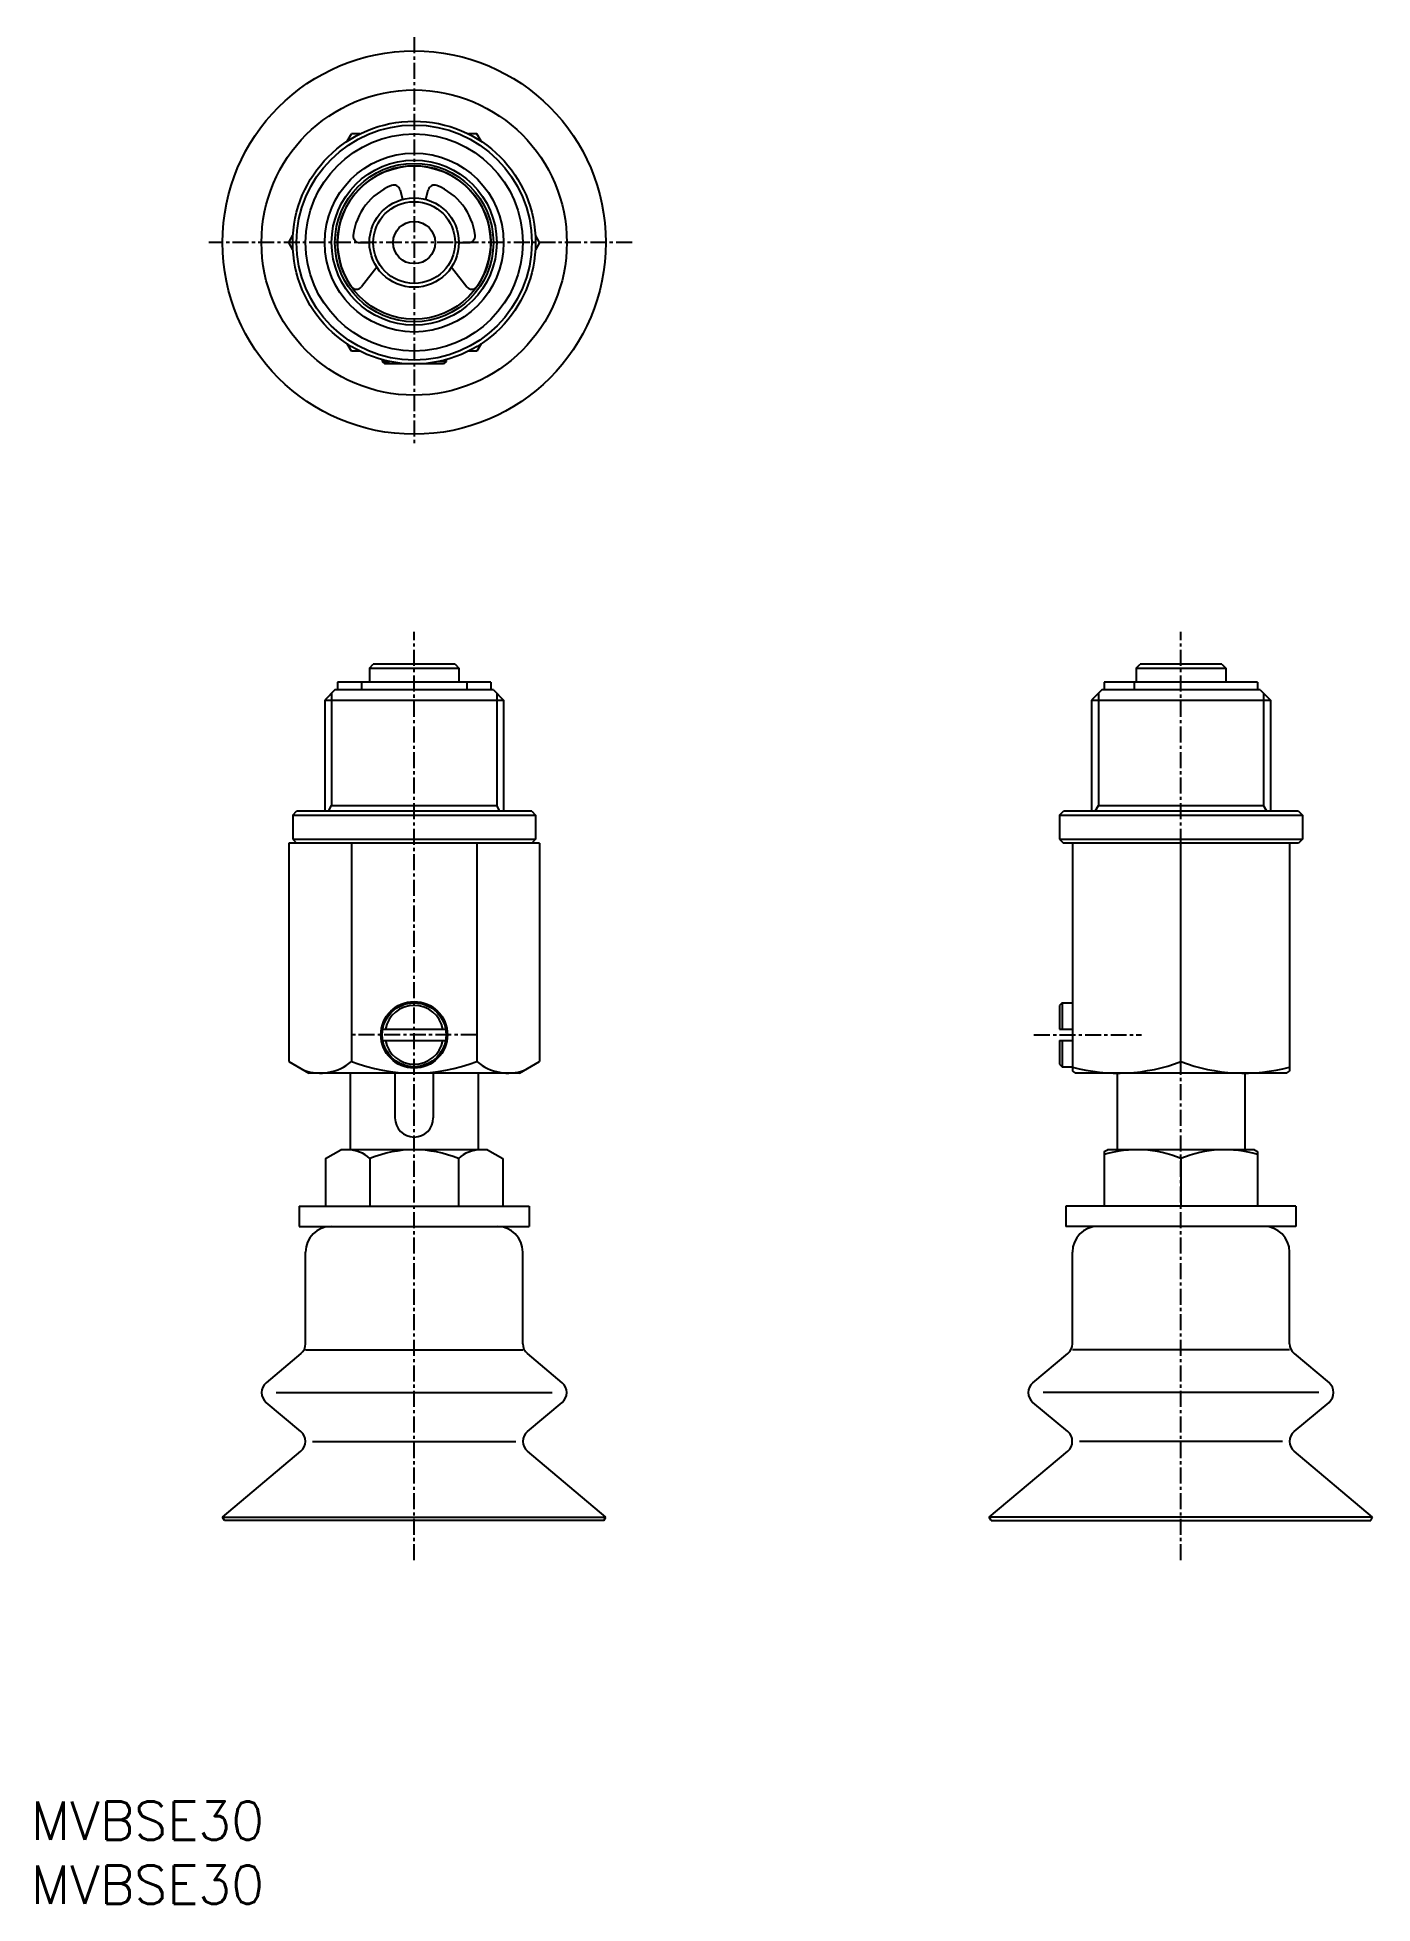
# Model space of a CAD drawing. Extents: x 1 to 105, y 0 to 146.
import ezdxf

# ---------------------------------------------------------------- set-up
doc = ezdxf.new("R2010")
doc.units = 0
doc.linetypes.add('CENTER', pattern=[2, 1.25, -0.25, 0.25, -0.25])
doc.layers.get('0').update_dxf_attribs({"linetype": 'CONTINUOUS'})
doc.layers.add('CENTER', color=1, linetype='CENTER')
doc.styles.get("Standard").update_dxf_attribs({"font": 'txt.shx'})

# ---------------------------------------------------------------- blocks, each defined once
blk = doc.blocks.new('*U6')
at = {"color": 7, "linetype": 'CONTINUOUS'}
blk.add_text('MVBSE30', height=3, dxfattribs=at).set_placement((0, 0))
blk = doc.blocks.new('*U7')
at = {"color": 7, "linetype": 'CONTINUOUS'}
blk.add_text('MVBSE30', height=3, dxfattribs=at).set_placement((0, 5))

msp = doc.modelspace()

# ---------------------------------------------------------------- linework, layer by layer
at = {"color": 7, "linetype": 'CONTINUOUS'}
for p, q in [((24.76011, 137.92423), (25.09253, 138.49999)), ((25.75735, 138.5), (25.09252, 138.5)), ((34.9075, 138.5), (34.24266, 138.5)), ((35.2399, 137.92422), (34.90749, 138.49998)), ((28.89464, 134.12529), (29.09414, 133.38073)), ((30.90589, 133.38072), (31.1054, 134.1253)), ((20.18505, 129.99999), (20.51746, 130.57574)), ((20.51746, 129.42424), (20.18506, 129.99998)), ((25.72918, 130), (26.50001, 130)), ((33.50001, 130), (34.27084, 130)), ((39.81496, 129.99999), (39.48255, 130.57575)), ((39.81496, 129.99999), (39.48255, 129.42423)), ((27.07409, 128.07931), (25.89126, 126.5404)), ((32.92591, 128.07932), (34.10875, 126.5404)), ((25.09253, 121.49999), (24.76012, 122.07573)), ((25.75735, 121.5), (25.09252, 121.5)), ((34.9075, 121.5), (34.24266, 121.5)), ((35.2399, 122.07576), (34.90748, 121.49999)), ((27.50001, 120.83484), (27.50001, 120.7)), ((27.50001, 120.7), (27.7, 120.50001)), ((27.50001, 120.7), (28.06091, 120.7)), ((32.30001, 120.5), (27.70001, 120.5)), ((32.50001, 120.7), (31.93908, 120.7)), ((32.50002, 120.69999), (32.30002, 120.49999)), ((32.50001, 120.83484), (32.50001, 120.7)), ((26.50001, 96.7), (26.80002, 97.00001)), ((26.50001, 96.70001), (26.50001, 95.60001)), ((26.50001, 96.70001), (33.50001, 96.70001)), ((33.20001, 97.00002), (26.80001, 97.00002)), ((33.2, 97.00002), (33.50001, 96.70001)), ((33.50001, 96.70001), (33.50001, 95.60001)), ((86.50001, 96.70001), (86.8, 97.00001)), ((86.50001, 96.70001), (86.50001, 95.60001)), ((86.50001, 96.70001), (93.50001, 96.70001)), ((93.20001, 97.00002), (86.80001, 97.00002)), ((93.20002, 97.00002), (93.50002, 96.70002)), ((93.50001, 96.70001), (93.50001, 95.60001)), ((23.8, 95.00001), (23, 94.2)), ((36.20001, 95.00002), (23.80001, 95.00002)), ((36.00001, 95.60001), (23.99999, 95.60001)), ((23.99999, 95.60001), (23.99999, 95.00002)), ((25.89126, 95.60001), (25.89126, 95.00002)), ((34.10876, 95.60001), (34.10876, 95.00002)), ((36.00001, 95.60001), (36.00001, 95.00002)), ((36.20001, 95.00002), (37.00001, 94.2)), ((83.80001, 95.00002), (83.00001, 94.2)), ((96.20001, 95.00002), (83.80001, 95.00002)), ((96.00001, 95.60001), (83.99999, 95.60001)), ((83.99999, 95.60001), (83.99999, 95.00002)), ((86.35, 95.60001), (86.35, 95.00002)), ((96.00001, 95.60001), (96.00001, 95.00002)), ((96.20001, 95.00002), (97.00002, 94.2)), ((22.99999, 94.20001), (22.99999, 85.50002)), ((23.00003, 94.20001), (37.00001, 94.20001)), ((23.5415, 94.74152), (23.5415, 85.93791)), ((36.45852, 94.74152), (36.45852, 85.93791)), ((37.00001, 94.20001), (37.00001, 85.50002)), ((82.99999, 94.20001), (82.99999, 85.50002)), ((83.00003, 94.20001), (97.00001, 94.20001)), ((83.5415, 94.74152), (83.5415, 85.93791)), ((96.45852, 94.74152), (96.45852, 85.93791)), ((97.00001, 94.20001), (97.00001, 85.50002)), ((20.49999, 85.20001), (20.8, 85.50002)), ((20.49999, 85.20001), (20.49999, 83.3)), ((20.49999, 85.20001), (39.50001, 85.20001)), ((39.20001, 85.50002), (20.80001, 85.50002)), ((23.28869, 85.49999), (23.54152, 85.9379)), ((23.5415, 85.93792), (36.4585, 85.93792)), ((36.71134, 85.50001), (36.45852, 85.93791)), ((39.20001, 85.50001), (39.50002, 85.2)), ((39.50001, 85.20001), (39.50001, 83.3)), ((80.49999, 85.20001), (80.49999, 83.3)), ((80.49999, 85.20001), (99.50001, 85.20001)), ((80.5, 85.20001), (80.79999, 85.5)), ((99.20001, 85.50002), (80.80001, 85.50002)), ((83.28868, 85.50001), (83.54151, 85.93791)), ((83.5415, 85.9379), (96.4585, 85.9379)), ((96.71132, 85.5), (96.45849, 85.9379)), ((99.20002, 85.50002), (99.50002, 85.20001)), ((99.50001, 85.20001), (99.50001, 83.3)), ((20.49999, 83.3), (39.50001, 83.3)), ((20.5, 83.3), (20.79999, 83.00001)), ((39.50001, 83.30001), (39.2, 83.00001)), ((80.49999, 83.3), (99.50001, 83.3)), ((80.50001, 83.3), (80.8, 83.00001)), ((99.50001, 83.30002), (99.20001, 83.00002)), ((39.81497, 83.00002), (20.18505, 83.00002)), ((20.18505, 83.00002), (20.18505, 65.903534)), ((25.09252, 83.00002), (25.09252, 65.903534)), ((34.9075, 83.00002), (34.9075, 65.903534)), ((39.81497, 83.00002), (39.81497, 65.903534)), ((99.20001, 83.00002), (80.80001, 83.00002)), ((81.50001, 83.00002), (81.50001, 65.144348)), ((90.00001, 65.903534), (90.00001, 83.00002)), ((98.50001, 83.00002), (98.50001, 65.144341)), ((80.70001, 70.50002), (80.5, 70.30001)), ((80.50001, 70.30001), (80.50001, 68.450012)), ((80.70001, 70.50001), (80.70001, 68.450012)), ((80.70001, 70.50001), (81.50001, 70.50001)), ((27.54084, 68.45002), (32.45918, 68.45002)), ((27.54084, 67.550011), (32.45918, 67.550011)), ((80.50001, 68.450012), (81.50001, 68.450012)), ((80.50001, 67.550011), (80.50001, 65.700012)), ((80.50001, 67.550011), (81.50001, 67.550011)), ((80.70001, 67.550011), (80.70001, 65.500008)), ((20.18505, 65.903526), (21.75001, 64.999992)), ((38.25001, 65.000004), (39.81496, 65.90353)), ((38.25001, 65.000008), (21.74999, 65.000008)), ((24.99999, 65.000008), (24.99999, 59.000008)), ((28.50001, 65.000008), (28.50001, 61.500008)), ((31.50001, 65.000008), (31.50001, 61.500008)), ((35.00001, 65.000008), (35.00001, 59.000008)), ((80.50001, 65.700012), (80.70001, 65.500015)), ((80.70001, 65.500008), (81.50001, 65.500008)), ((81.50002, 65.144344), (81.75001, 65.000011)), ((98.25001, 65.000008), (81.74999, 65.000008)), ((84.99999, 65.000008), (84.99999, 59.000008)), ((95.00001, 65.000008), (95.00001, 59.000008)), ((98.25001, 65.000008), (98.5, 65.144341)), ((23.07181, 58.319773), (24.25001, 59.00001)), ((35.75001, 59.000008), (24.24999, 59.000008)), ((35.75, 59), (36.9282, 58.319763)), ((84.00001, 58.855673), (84.25, 59.000006)), ((84.00001, 58.855667), (84.00001, 54.600006)), ((95.75001, 59.000008), (84.24999, 59.000008)), ((95.75001, 59.00001), (96.00002, 58.855669)), ((96.00001, 58.855675), (96.00001, 54.600006)), ((23.0718, 58.319771), (23.0718, 54.600006)), ((26.53591, 58.319771), (26.53591, 54.600006)), ((33.46411, 58.319771), (33.46411, 54.600006)), ((36.92822, 58.319771), (36.92822, 54.600006)), ((90.00001, 58.319771), (90.00001, 54.680244)), ((21.00001, 54.600006), (21.00001, 53)), ((21.00001, 54.600006), (39.00001, 54.600006)), ((39.00001, 54.600006), (39.00001, 53)), ((81.00001, 54.600006), (81.00001, 53)), ((99.00001, 54.600006), (81.00001, 54.600006)), ((99.00001, 54.600006), (99.00001, 53)), ((21.00001, 53), (39.00001, 53)), ((99.00001, 53), (81.00001, 53)), ((21.50001, 43.822708), (21.50001, 51)), ((38.50001, 43.822708), (38.50001, 51)), ((81.50001, 43.822708), (81.50001, 51)), ((98.50001, 43.822708), (98.50001, 51)), ((21.14279, 43.056667), (18.41294, 40.766049)), ((21.50001, 43.3564), (38.50001, 43.3564)), ((41.58707, 40.76604), (38.85722, 43.05666)), ((78.41295, 40.766054), (81.1428, 43.056672)), ((98.50001, 43.3564), (81.50001, 43.3564)), ((98.85723, 43.056657), (101.58708, 40.766039)), ((19.2113, 40), (40.78871, 40)), ((100.78872, 40), (79.21131, 40)), ((21.14091, 36.944919), (18.41294, 39.233957)), ((38.8591, 36.944924), (41.58707, 39.233962)), ((81.14092, 36.944918), (78.41295, 39.233956)), ((98.85911, 36.944933), (101.58707, 39.233961)), ((15, 30.260004), (21.14091, 35.412839)), ((22.05384, 36.178879), (37.94616, 36.178879)), ((45, 30.259992), (38.8591, 35.412822)), ((75.00002, 30.260013), (81.14091, 35.412838)), ((97.94618, 36.178879), (82.05386, 36.178879)), ((105.00001, 30.259992), (98.85911, 35.412821)), ((15.15011, 30.000001), (15, 30.260001)), ((15.00001, 30.260002), (45.00001, 30.260002)), ((44.84989, 30), (15.15011, 30)), ((44.84989, 30.000001), (45, 30.259997)), ((105.00001, 30.260002), (75.00001, 30.260002)), ((75.15013, 30.000006), (75.00002, 30.260008)), ((75.15013, 30), (104.84991, 30)), ((104.8499, 29.999998), (105.00001, 30.260007))]:
    msp.add_line(p, q, dxfattribs=at)
for centre, radius in [((30.00001, 130), 15), ((30.00001, 130), 11.944276), ((29.99999, 130), 9.500004), ((29.99999, 130), 9.200004), ((30.00001, 130), 8.5), ((29.99999, 130), 7.000004), ((30.00001, 130), 6.458504), ((30.00001, 130), 6.199996), ((29.99999, 130), 6.000004), ((30.00001, 130), 3.5), ((30.00001, 130), 3.199997), ((30.00001, 130), 1.65), ((30.00001, 68.000008), 2.6), ((30.00001, 68.000008), 2.5)]:
    msp.add_circle(centre, radius, dxfattribs=at)
for centre, radius, start, end in [((30.00001, 130), 6, 324.99715, 215.00285), ((30.00001, 130), 4.8, 111.6774, 173.32259), ((28.41168, 133.9959), 0.5, 14.999975, 111.6774), ((31.58834, 133.9959), 0.5, 68.322601, 164.99997), ((30.00001, 130), 4.8, 6.6774053, 68.322594), ((25.72918, 130.5), 0.5, 173.32259, 270), ((34.27084, 130.5), 0.5, 270, 6.6774089), ((25.49484, 126.84509), 0.5, 215.00287, 322.45341), ((34.50518, 126.84509), 0.5, 217.54659, 324.99715), ((30.00001, 68.000008), 2.3, 11.282843, 168.71716), ((30.00001, 68.000008), 2.3, 191.28284, 348.71716), ((22.63879, 68.783623), 3.783614, 250.42989, 310.42988), ((30.00001, 78.77917), 13.779165, 249.13593, 290.86407), ((37.36123, 68.783623), 3.783614, 229.57012, 289.57009), ((85.09252, 78.77916), 13.779153, 254.8871, 290.86407), ((94.9075, 78.77916), 13.779153, 249.13593, 285.1129), ((30.00001, 61.500008), 1.5, 180, 0), ((24.80386, 56.454773), 2.545235, 47.116718, 90), ((30.00001, 49.839424), 9.160586, 67.780688, 112.21931), ((35.19616, 56.454773), 2.545235, 90, 132.88328), ((86.53591, 49.839432), 9.160579, 67.78068, 106.07095), ((93.46411, 49.839432), 9.160579, 73.929052, 112.21932), ((23.50001, 51), 2, 90, 180), ((36.50001, 51), 2, 0, 90), ((83.50001, 51), 2, 90, 180), ((96.50001, 51), 2, 0, 90), ((20.50001, 43.822708), 1, 310.00001, 0), ((39.50001, 43.822708), 1, 180, 230.00003), ((80.50001, 43.822708), 1, 310.00001, 0), ((99.50001, 43.822708), 1, 180, 229.99999), ((19.05572, 40), 1, 130.00001, 229.99999), ((40.94428, 40), 1, 310.00001, 49.999992), ((79.05574, 40), 1, 130.00001, 229.99999), ((100.94428, 40), 1, 310.00001, 49.999992), ((20.49812, 36.178879), 1, 310.00001, 49.999992), ((39.50189, 36.178879), 1, 130.00001, 229.99999), ((80.49813, 36.178879), 1, 310.00001, 49.999992), ((99.5019, 36.178879), 1, 130.00001, 229.99999)]:
    msp.add_arc(centre, radius, start, end, dxfattribs=at)
at = {"layer": 'CENTER', "color": 1, "linetype": 'CENTER'}
for p, q in [((30.00001, 146.06294), (30.00001, 114.27798)), ((47.04721, 130), (13.94473, 130)), ((30.00001, 26.876335), (30.00001, 99.52438)), ((90.00001, 26.876335), (90.00001, 99.52438)), ((34.9075, 68.000008), (25.09252, 68.000008)), ((78.50001, 68.000008), (86.90026, 68.000008))]:
    msp.add_line(p, q, dxfattribs=at)

# ---------------------------------------------------------------- block references
at = {"color": 7, "linetype": 'CONTINUOUS'}
for name in ['*U7', '*U6']:
    msp.add_blockref(name, (0, 0), dxfattribs=at)

doc.saveas('drawing.dxf')
